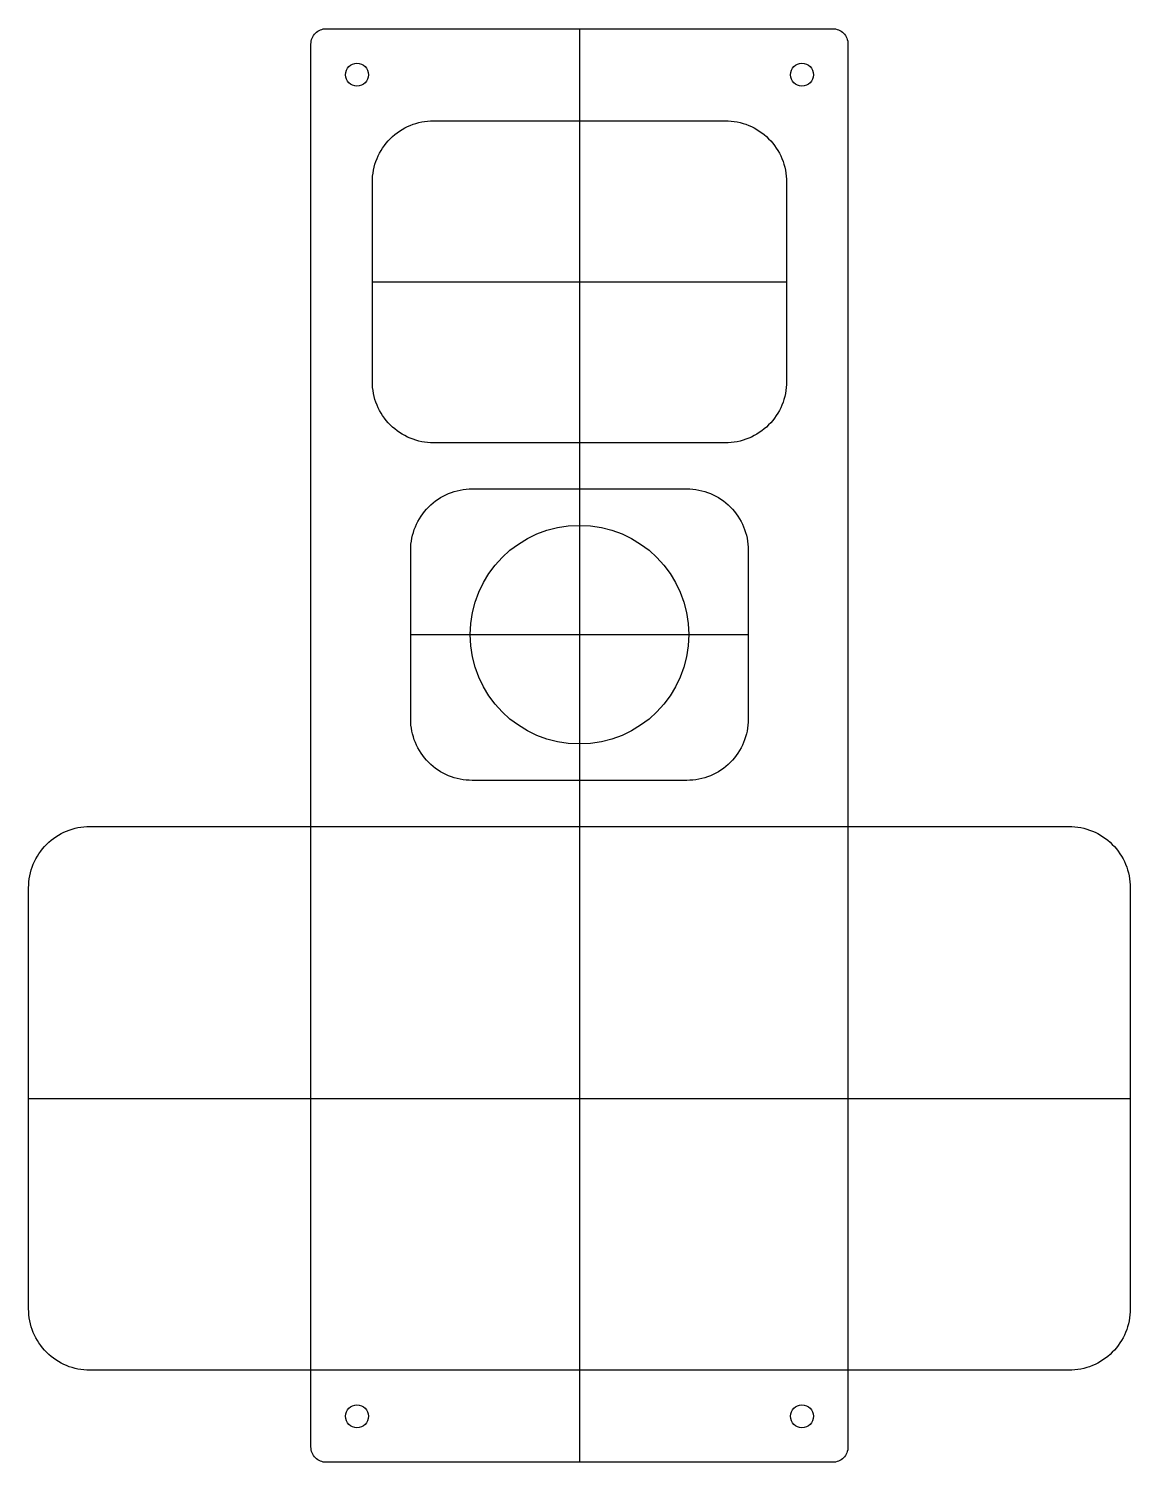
# Model space of a CAD drawing. Header units: millimetres. Extents: x -71 to 73, y -53 to 133.
import ezdxf

# ---------------------------------------------------------------- set-up
doc = ezdxf.new("R2010")
doc.units = ezdxf.units.MM
doc.layers.get('0').update_dxf_attribs({"linetype": 'CONTINUOUS'})

msp = doc.modelspace()

# ---------------------------------------------------------------- linework, layer by layer
for p, q in [((0.92, 133.41), (0.92, -53.49)), ((-26.08, 100.41), (27.92, 100.41)), ((-21.08, 54.41), (22.92, 54.41)), ((-70.88, -6.04), (72.72, -6.04))]:
    msp.add_line(p, q)
for points in [[(-34.08, 131.41, -0.414214), (-32.08, 133.41), (33.92, 133.41, -0.414214), (35.92, 131.41), (35.92, -51.49, -0.414214), (33.92, -53.49), (-32.08, -53.49, -0.414214), (-34.08, -51.49)], [(-18.08, 79.41, -0.414214), (-26.08, 87.41), (-26.08, 113.41, -0.414214), (-18.08, 121.41), (19.92, 121.41, -0.414214), (27.92, 113.41), (27.92, 87.41, -0.414214), (19.92, 79.41)], [(14.92, 35.41), (-13.08, 35.41, -0.414214), (-21.08, 43.41), (-21.08, 65.41, -0.414214), (-13.08, 73.41), (14.92, 73.41, -0.414214), (22.92, 65.41), (22.92, 43.41, -0.414214)], [(64.72, -41.49), (-62.88, -41.49, -0.414214), (-70.88, -33.49), (-70.88, 21.41, -0.414214), (-62.88, 29.41), (64.72, 29.41, -0.414214), (72.72, 21.41), (72.72, -33.49, -0.414214)]]:
    msp.add_lwpolyline(points, format="xyb", close=True)
for centre, radius in [((-28.08, 127.41), 1.5), ((29.92, 127.41), 1.5), ((0.92, 54.41), 14.25), ((-28.08, -47.49), 1.5), ((29.92, -47.49), 1.5)]:
    msp.add_circle(centre, radius)

doc.saveas('drawing.dxf')
